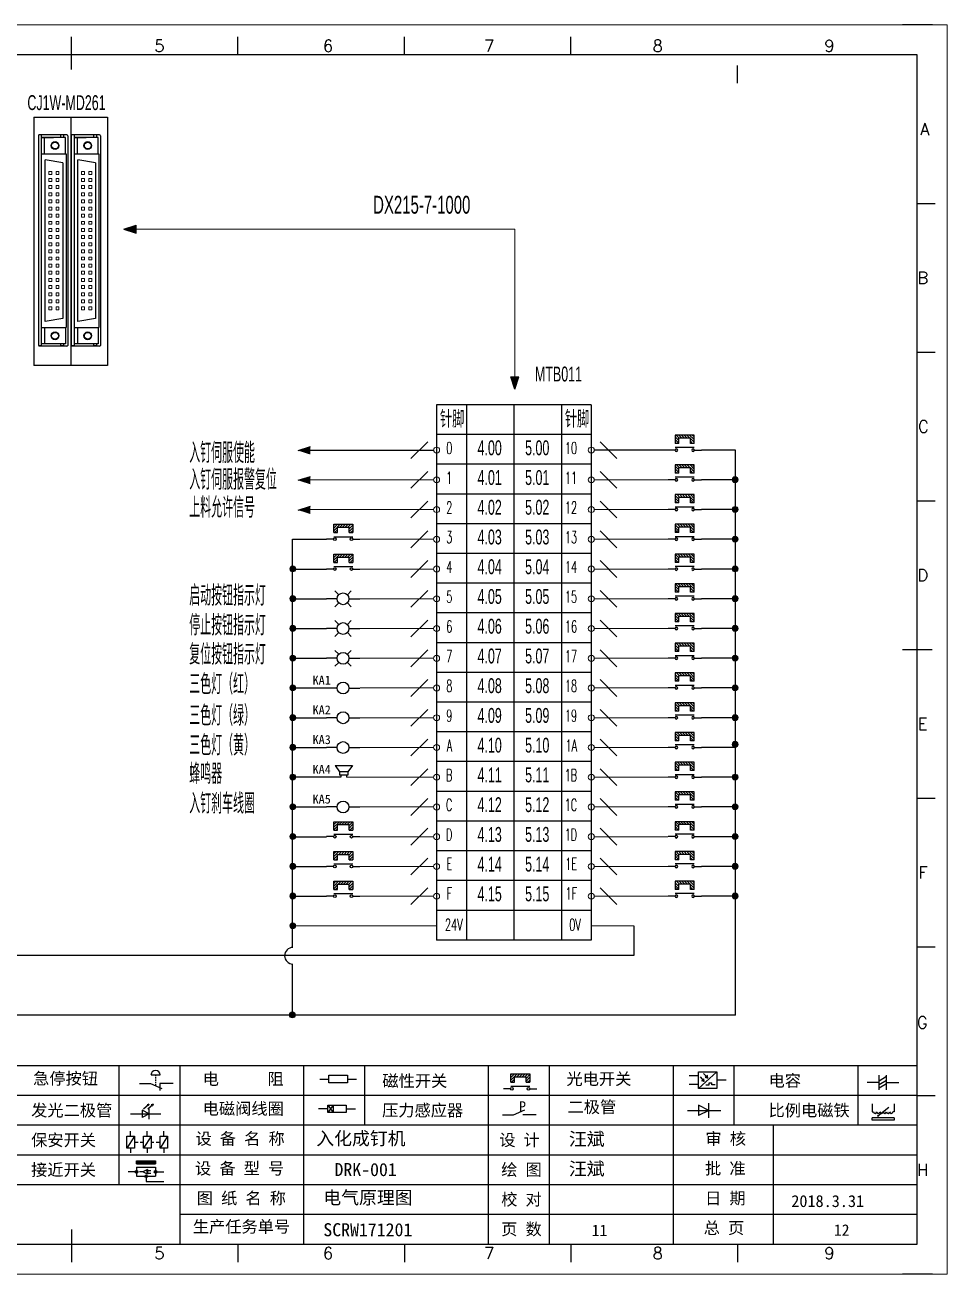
# Model space of a CAD drawing. Header units: millimetres. Extents: x 175 to 4940, y -2082 to 1907.
# Drawn here: x 1455.6 to 1610.6, y 99.8 to 309.8 of the extents above; entities that cross this region are included whole.
import ezdxf
from ezdxf.enums import TextEntityAlignment as Align

# ---------------------------------------------------------------- set-up
doc = ezdxf.new("R2010")
doc.units = ezdxf.units.MM
for name, color, linetype in [('AE_BOR', 1, 'Continuous'), ('Z_OM_GAIKEI', 7, 'Continuous'), ('外形線', 7, 'Continuous')]:
    doc.layers.add(name, color=color, linetype=linetype)
doc.layers.add('Dimension', color=3, linetype='Continuous', lineweight=13)
doc.styles.get("Standard").update_dxf_attribs({"font": ''})
doc.styles.add('WD', font='romans.shx', dxfattribs={"width": 0.8, "bigfont": 'gbcbig.shx'})
doc.styles.add('样式 8', font='arial.ttf', dxfattribs={"width": 0.6, "height": 2.5})
doc.styles.add('汉字', font='')
doc.styles.get('Standard').set_extended_font_data('SimSun')
doc.styles.get('汉字').set_extended_font_data('新宋体')

# ---------------------------------------------------------------- blocks, each defined once
blk = doc.blocks.new('磁性开关')
at = {"linetype": 'ByBlock'}
h = blk.add_hatch(dxfattribs=at)
h.set_pattern_fill('ANSI31', color=256, scale=0.1, style=0)
h.paths.add_polyline_path([(-1910.88, -776.69), (-1910.88, -775.29), (-1907.69, -775.29), (-1907.69, -776.69), (-1908.31, -776.69), (-1908.31, -775.79), (-1910.25, -775.79), (-1910.25, -776.69)])
for p, q in [((-1910.88, -776.69), (-1910.88, -775.29)), ((-1910.88, -775.29), (-1907.69, -775.29)), ((-1910.88, -776.69), (-1910.25, -776.69)), ((-1910.25, -776.69), (-1910.25, -775.79)), ((-1910.25, -775.79), (-1908.31, -775.79)), ((-1908.31, -776.69), (-1908.31, -775.79)), ((-1908.31, -776.69), (-1907.69, -776.69)), ((-1907.69, -775.29), (-1907.69, -776.69)), ((-1910.91, -777.81), (-1912.09, -777.81)), ((-1910.88, -777.39), (-1907.69, -777.39)), ((-1907.66, -777.81), (-1906.48, -777.81))]:
    blk.add_line(p, q, dxfattribs=at)
for centre in [(-1910.68, -777.81), (-1907.88, -777.81)]:
    blk.add_circle(centre, 0.225, dxfattribs=at)
blk = doc.blocks.new('光电开关')
at = {"linetype": 'ByBlock'}
h = blk.add_hatch(dxfattribs=at)
h.set_pattern_fill('ANSI31', color=256, scale=0.01, style=0)
h.set_pattern_definition([(45, (0.172267, 0), (-0.0224506403, 0.0224506403), [])])
h.paths.add_polyline_path([(-1882.44, -776.34), (-1882.5, -775.91), (-1882.68, -776.07)])
h.paths.add_polyline_path([(-1882.86, -776.23), (-1882.44, -776.34), (-1882.68, -776.07)])
h.paths.add_polyline_path([(-1883.05, -776.88), (-1883.11, -776.45), (-1883.29, -776.61)])
h.paths.add_polyline_path([(-1883.47, -776.77), (-1883.05, -776.88), (-1883.29, -776.61)])
for p, q in [((-1884.01, -775.96), (-1885.56, -775.96)), ((-1880.91, -775.3), (-1884.01, -778.05)), ((-1883.75, -776.09), (-1883.05, -776.88)), ((-1883.11, -776.45), (-1883.47, -776.77)), ((-1883.05, -776.88), (-1883.47, -776.77)), ((-1883.14, -775.55), (-1882.44, -776.34)), ((-1883.05, -776.88), (-1883.11, -776.45)), ((-1882.5, -775.91), (-1882.86, -776.23)), ((-1882.44, -776.34), (-1882.86, -776.23)), ((-1882.44, -776.34), (-1882.5, -775.91)), ((-1879.37, -776.67), (-1880.91, -776.67)), ((-1884.01, -777.39), (-1885.56, -777.39)), ((-1882.78, -777.47), (-1882.23, -777.47)), ((-1882.23, -777.47), (-1882.23, -777.14)), ((-1882.23, -777.14), (-1881.78, -777.14)), ((-1881.78, -777.47), (-1881.78, -777.14)), ((-1881.23, -777.47), (-1881.78, -777.47))]:
    blk.add_line(p, q, dxfattribs=at)
blk.add_lwpolyline([(-1884.01, -775.3), (-1880.91, -775.3), (-1880.91, -778.05), (-1884.01, -778.05)], close=True, dxfattribs=at)
blk = doc.blocks.new('电磁阀线圈')
at = {"linetype": 'ByBlock'}
for p, q in [((-1854.61, -796.54), (-1856.17, -796.54)), ((-1854.61, -795.92), (-1853.75, -797.16)), ((-1853.75, -795.92), (-1854.61, -797.16)), ((-1853.75, -795.92), (-1853.75, -797.16)), ((-1851.53, -796.54), (-1849.97, -796.54))]:
    blk.add_line(p, q, dxfattribs=at)
blk.add_lwpolyline([(-1854.61, -795.92), (-1851.53, -795.92), (-1851.53, -797.16), (-1854.61, -797.16)], close=True, dxfattribs=at)
blk = doc.blocks.new('压力感应器')
at = {"linetype": 'ByBlock'}
for p, q in [((-1815.59, -777.73), (-1813.71, -776.93)), ((-1817.44, -777.73), (-1815.59, -777.73)), ((-1811.78, -777.73), (-1814.05, -777.73))]:
    blk.add_line(p, q, dxfattribs=at)
at = {"linetype": 'ByBlock', "insert": (-1814.65, -775.48), "char_height": 1.68, "width": 1.2242, "attachment_point": 1}
blk.add_mtext('{\\fNSimSun|b0|i0|c134|p49;P}', dxfattribs=at)
blk = doc.blocks.new('二极管')
at = {"linetype": 'ByBlock'}
for p, q in [((-1787.52, -776.77), (-1781.92, -776.77)), ((-1783.97, -776.77), (-1785.69, -775.9)), ((-1785.69, -775.9), (-1785.69, -777.65)), ((-1783.97, -776.77), (-1785.69, -777.65)), ((-1783.97, -777.99), (-1783.97, -775.56))]:
    blk.add_line(p, q, dxfattribs=at)
blk = doc.blocks.new('电容')
at = {"linetype": 'ByBlock'}
for p, q in [((-1756.08, -782.99), (-1756.08, -780.56)), ((-1754.86, -780.79), (-1756.08, -781.55)), ((-1754.86, -782.99), (-1754.86, -780.56)), ((-1756.08, -781.77), (-1758.13, -781.77)), ((-1754.86, -781.44), (-1756.08, -782.2)), ((-1754.86, -781.99), (-1756.08, -782.75)), ((-1754.86, -781.77), (-1752.81, -781.77))]:
    blk.add_line(p, q, dxfattribs=at)
blk = doc.blocks.new('发光二极管')
at = {"linetype": 'ByBlock'}
for p, q in [((-1755.78, -785.92), (-1754.89, -785.14)), ((-1754.89, -785.14), (-1755.2, -785.22)), ((-1755.2, -785.22), (-1755.01, -785.43)), ((-1755.08, -785.92), (-1754.18, -785.14)), ((-1754.89, -785.14), (-1755.01, -785.43)), ((-1754.18, -785.14), (-1754.49, -785.22)), ((-1754.49, -785.22), (-1754.31, -785.43)), ((-1754.18, -785.14), (-1754.31, -785.43)), ((-1758.01, -786.77), (-1752.89, -786.77)), ((-1754.84, -786.77), (-1756.04, -786.16)), ((-1756.04, -786.16), (-1756.04, -787.39)), ((-1754.84, -786.77), (-1756.04, -787.39)), ((-1754.84, -787.63), (-1754.84, -785.92))]:
    blk.add_line(p, q, dxfattribs=at)
blk = doc.blocks.new('比例电磁阀')
at = {"linetype": 'ByBlock'}
for p, q in [((-1757.26, -775.38), (-1757.26, -776.71)), ((-1757.26, -776.71), (-1757.05, -776.71)), ((-1754.5, -775.98), (-1756.35, -777.44)), ((-1753.58, -776.71), (-1753.8, -776.71)), ((-1753.58, -775.38), (-1753.58, -776.71)), ((-1753.6, -777.73), (-1757.25, -777.73)), ((-1757.25, -778.13), (-1757.25, -777.73)), ((-1753.6, -778.13), (-1757.25, -778.13)), ((-1756.35, -777.44), (-1756.25, -777.25)), ((-1756.35, -777.44), (-1756.15, -777.38)), ((-1756.15, -777.38), (-1756.25, -777.25)), ((-1753.6, -777.73), (-1753.6, -778.13))]:
    blk.add_line(p, q, dxfattribs=at)
for centre in [(-1756.78, -776.71), (-1756.24, -776.71), (-1755.7, -776.71), (-1755.15, -776.71), (-1754.61, -776.71), (-1754.07, -776.71)]:
    blk.add_arc(centre, 0.271, 180, 0, dxfattribs=at)
blk = doc.blocks.new('保安开关')
at = {"linetype": 'ByBlock'}
for p, q in [((-1757.33, -790.79), (-1758.6, -792.81)), ((-1757.96, -790.79), (-1757.96, -789.97)), ((-1754.54, -790.79), (-1755.81, -792.81)), ((-1755.17, -790.79), (-1755.17, -789.97)), ((-1751.75, -790.79), (-1753.02, -792.81)), ((-1752.39, -790.79), (-1752.39, -789.97)), ((-1757.96, -792.81), (-1757.96, -793.62)), ((-1757.33, -791.8), (-1756.72, -791.8)), ((-1756.35, -791.8), (-1755.89, -791.8)), ((-1755.17, -792.81), (-1755.17, -793.62)), ((-1754.52, -791.8), (-1754.06, -791.8)), ((-1753.69, -791.8), (-1753.08, -791.8)), ((-1752.39, -792.81), (-1752.39, -793.62))]:
    blk.add_line(p, q, dxfattribs=at)
for points in [[(-1758.6, -790.79), (-1757.33, -790.79), (-1757.33, -792.81), (-1758.6, -792.81)], [(-1755.81, -790.79), (-1754.54, -790.79), (-1754.54, -792.81), (-1755.81, -792.81)], [(-1753.02, -790.79), (-1751.75, -790.79), (-1751.75, -792.81), (-1753.02, -792.81)]]:
    blk.add_lwpolyline(points, close=True, dxfattribs=at)
blk = doc.blocks.new('接近开关')
at = {"linetype": 'ByBlock'}
h = blk.add_hatch(dxfattribs=at)
h.set_pattern_fill('ANSI31', color=256, scale=0.01, style=0)
h.set_pattern_definition([(45, (-89.131516, -30.795668), (-0.0224506403, 0.0224506403), [])])
h.paths.add_polyline_path([(-1516.96, -1123.35), (-1516.96, -1122.85), (-1513.76, -1122.85), (-1513.76, -1123.35)])
for p, q in [((-1516.96, -1123.35), (-1516.96, -1122.85)), ((-1516.96, -1122.85), (-1513.76, -1122.85)), ((-1516.96, -1123.35), (-1513.76, -1123.35)), ((-1513.76, -1122.85), (-1513.76, -1123.35)), ((-1517.18, -1124.71), (-1518.36, -1124.71)), ((-1516.96, -1123.95), (-1513.76, -1123.95)), ((-1516.96, -1123.95), (-1516.96, -1125.47)), ((-1516.96, -1125.47), (-1513.76, -1125.47)), ((-1515.91, -1124.71), (-1516.45, -1124.71)), ((-1515.11, -1124.31), (-1515.91, -1124.71)), ((-1515.11, -1125.11), (-1515.91, -1124.71)), ((-1515.33, -1124.53), (-1515.17, -1124.53)), ((-1515.33, -1124.88), (-1515.17, -1124.88)), ((-1515.25, -1124.45), (-1515.25, -1124.61)), ((-1515.11, -1124.31), (-1515.11, -1125.11)), ((-1515.11, -1124.48), (-1514.58, -1124.48)), ((-1515.11, -1124.94), (-1514.58, -1124.94)), ((-1513.76, -1123.95), (-1513.76, -1125.47)), ((-1513.54, -1124.71), (-1512.36, -1124.71)), ((-1515.36, -1125.69), (-1515.36, -1126.36)), ((-1515.36, -1126.36), (-1512.36, -1126.36))]:
    blk.add_line(p, q, dxfattribs=at)
for centre in [(-1516.96, -1124.71), (-1515.36, -1125.47), (-1513.76, -1124.71)]:
    blk.add_circle(centre, 0.225, dxfattribs=at)
blk = doc.blocks.new('电阻')
at = {"linetype": 'ByBlock'}
for p, q in [((-3.09, 0), (-1.57, 0)), ((1.57, 0), (3.09, 0))]:
    blk.add_line(p, q, dxfattribs=at)
blk.add_lwpolyline([(-1.57, 0.63), (1.57, 0.63), (1.57, -0.63), (-1.57, -0.63)], close=True, dxfattribs=at)
blk = doc.blocks.new('急停按钮')
at = {"linetype": 'ByBlock'}
for p, q in [((-1.86, 0), (0, 0)), ((0, 0), (1.88, -0.81)), ((0.06, 1.45), (1.61, 1.45)), ((0.83, 1.45), (0.83, 1.24)), ((0.83, 1.07), (0.83, 0.85)), ((0.83, 0.68), (0.83, 0.47)), ((0.83, 0.29), (0.83, 0.08)), ((3.81, 0), (1.54, 0)), ((1.54, 0), (1.54, -1.15)), ((0.83, -0.09), (0.83, -0.24))]:
    blk.add_line(p, q, dxfattribs=at)
blk.add_arc((0.83, 1.45), 0.774, 0, 180)
blk = doc.blocks.new('指示灯')
at = {"linetype": 'ByBlock'}
for p, q in [((-1854.25, -776.92), (-1856.06, -776.92)), ((-1854.62, -775.59), (-1853.97, -776.23)), ((-1851.9, -775.59), (-1852.54, -776.23)), ((-1852.26, -776.92), (-1850.45, -776.92)), ((-1854.62, -778.25), (-1853.97, -777.61)), ((-1851.9, -778.25), (-1852.54, -777.61))]:
    blk.add_line(p, q, dxfattribs=at)
blk.add_circle((-1853.26, -776.92), 0.992, dxfattribs=at)

msp = doc.modelspace()

# ---------------------------------------------------------------- hatches: boundary and pattern name
for points in [[(1472.271, 275.44), (1474.34, 274.777), (1474.34, 276.103)], [(1537.977, 248.506), (1538.641, 250.576), (1537.314, 250.576)], [(1501.527, 238.198), (1503.613, 238.867), (1503.613, 237.53)], [(1501.527, 233.198), (1503.613, 233.867), (1503.613, 232.53)], [(1501.527, 228.198), (1503.613, 228.867), (1503.613, 227.53)]]:
    msp.add_hatch(color=256).paths.add_polyline_path(points)
at = {"lineweight": -2}
for points in [[(1575.517, 233.304, 1), (1574.517, 233.304, 1)], [(1575.517, 228.304, 1), (1574.517, 228.304, 1)], [(1575.517, 223.304, 1), (1574.517, 223.304, 1)], [(1501.15, 218.304, 1), (1500.15, 218.304, 1)], [(1575.517, 218.304, 1), (1574.517, 218.304, 1)], [(1501.15, 213.304, 1), (1500.15, 213.304, 1)], [(1575.517, 213.304, 1), (1574.517, 213.304, 1)], [(1501.15, 208.304, 1), (1500.15, 208.304, 1)], [(1575.517, 208.304, 1), (1574.517, 208.304, 1)], [(1501.15, 203.304, 1), (1500.15, 203.304, 1)], [(1575.517, 203.304, 1), (1574.517, 203.304, 1)], [(1501.15, 198.304, 1), (1500.15, 198.304, 1)], [(1575.517, 198.304, 1), (1574.517, 198.304, 1)], [(1501.15, 193.304, 1), (1500.15, 193.304, 1)], [(1575.517, 193.304, 1), (1574.517, 193.304, 1)], [(1575.517, 188.804, 1), (1574.517, 188.804, 1)], [(1501.15, 188.304, 1), (1500.15, 188.304, 1)], [(1501.15, 183.304, 1), (1500.15, 183.304, 1)], [(1575.517, 183.304, 1), (1574.517, 183.304, 1)], [(1501.15, 178.304, 1), (1500.15, 178.304, 1)], [(1575.517, 178.304, 1), (1574.517, 178.304, 1)], [(1501.15, 173.304, 1), (1500.15, 173.304, 1)], [(1575.517, 173.304, 1), (1574.517, 173.304, 1)], [(1501.15, 168.304, 1), (1500.15, 168.304, 1)], [(1575.517, 168.304, 1), (1574.517, 168.304, 1)], [(1501.15, 163.304, 1), (1500.15, 163.304, 1)], [(1575.517, 163.304, 1), (1574.517, 163.304, 1)], [(1501.15, 158.304, 1), (1500.15, 158.304, 1)], [(1501.082, 143.319, 1), (1500.082, 143.319, 1)]]:
    msp.add_hatch(color=256, dxfattribs=at).paths.add_polyline_path(points)

# ---------------------------------------------------------------- linework, layer by layer
for p, q in [((1605.642, 304.754), (1318.642, 304.754)), ((1605.642, 104.754), (1605.642, 304.754)), ((1457.14, 294.246), (1469.51, 294.246)), ((1457.14, 294.246), (1457.14, 252.509)), ((1463.325, 294.246), (1463.325, 252.509)), ((1469.51, 294.246), (1469.51, 252.509)), ((1462.68, 291.292), (1457.93, 291.292)), ((1468.18, 291.292), (1463.43, 291.292)), ((1472.271, 275.44), (1474.34, 276.103)), ((1472.271, 275.44), (1474.34, 274.777)), ((1457.93, 255.892), (1457.93, 255.742)), ((1462.68, 255.742), (1457.93, 255.742)), ((1463.43, 255.892), (1463.43, 255.742)), ((1468.18, 255.742), (1463.43, 255.742)), ((1469.51, 252.509), (1457.14, 252.509)), ((1537.977, 248.506), (1537.314, 250.576)), ((1537.977, 248.506), (1538.641, 250.576)), ((1550.834, 245.896), (1524.834, 245.896)), ((1524.834, 245.896), (1524.834, 155.896)), ((1529.834, 245.896), (1529.834, 155.896)), ((1537.834, 245.896), (1537.834, 155.896)), ((1545.834, 245.896), (1545.834, 155.896)), ((1550.834, 245.896), (1550.834, 155.896)), ((1550.834, 240.896), (1524.834, 240.896)), ((1501.527, 238.198), (1503.613, 238.867)), ((1502.013, 238.283), (1524.392, 238.283)), ((1563.734, 238.283), (1551.28, 238.283)), ((1575.088, 238.283), (1569.346, 238.283)), ((1550.834, 235.896), (1524.834, 235.896)), ((1501.527, 233.198), (1503.613, 233.867)), ((1575.088, 233.283), (1569.346, 233.283)), ((1550.834, 230.896), (1524.834, 230.896)), ((1501.527, 228.198), (1503.613, 228.867)), ((1575.088, 228.283), (1569.346, 228.283)), ((1550.834, 225.896), (1524.834, 225.896)), ((1500.58, 223.283), (1506.326, 223.283)), ((1575.088, 223.283), (1569.346, 223.283)), ((1550.834, 220.896), (1524.834, 220.896)), ((1500.584, 218.283), (1506.326, 218.283)), ((1575.088, 218.283), (1569.346, 218.283)), ((1550.834, 215.896), (1524.834, 215.896)), ((1500.584, 213.283), (1506.326, 213.283)), ((1575.088, 213.283), (1569.346, 213.283)), ((1550.834, 210.896), (1524.834, 210.896)), ((1500.584, 208.283), (1506.326, 208.283)), ((1575.088, 208.283), (1569.346, 208.283)), ((1550.834, 205.896), (1524.834, 205.896)), ((1500.584, 203.283), (1506.326, 203.283)), ((1575.088, 203.283), (1569.346, 203.283)), ((1550.834, 200.896), (1524.834, 200.896)), ((1500.584, 198.283), (1506.326, 198.283)), ((1575.088, 198.283), (1569.346, 198.283)), ((1550.834, 195.896), (1524.834, 195.896)), ((1500.584, 193.283), (1506.326, 193.283)), ((1575.088, 193.283), (1569.346, 193.283)), ((1550.834, 190.896), (1524.834, 190.896)), ((1500.584, 188.283), (1506.326, 188.283)), ((1575.088, 188.283), (1569.346, 188.283)), ((1550.834, 185.896), (1524.834, 185.896)), ((1508.731, 183.283), (1500.58, 183.283)), ((1575.088, 183.283), (1569.346, 183.283)), ((1550.834, 180.896), (1524.834, 180.896)), ((1500.584, 178.283), (1506.326, 178.283)), ((1575.088, 178.283), (1569.346, 178.283)), ((1550.834, 175.896), (1524.834, 175.896)), ((1500.584, 173.283), (1506.326, 173.283)), ((1575.088, 173.283), (1569.346, 173.283)), ((1550.834, 170.896), (1524.834, 170.896)), ((1500.584, 168.283), (1506.326, 168.283)), ((1575.088, 168.283), (1569.346, 168.283)), ((1550.834, 165.896), (1524.834, 165.896)), ((1500.584, 163.283), (1506.326, 163.283)), ((1575.088, 163.283), (1569.346, 163.283)), ((1550.834, 160.896), (1524.834, 160.896)), ((1557.972, 158.283), (1557.972, 153.283)), ((1550.834, 155.896), (1524.834, 155.896)), ((1557.972, 153.283), (1426.07, 153.283)), ((1575.088, 143.283), (1335.892, 143.283)), ((1323.672, 104.754), (1603.172, 104.754)), ((1444.439, 104.754), (1504.389, 104.754)), ((1504.389, 104.754), (1573.174, 104.754))]:
    msp.add_line(p, q)
at = {"lineweight": 0}
for p, q in [((1472.271, 275.44), (1537.977, 275.44)), ((1474.34, 276.103), (1474.34, 274.777)), ((1537.977, 248.506), (1537.977, 275.44)), ((1537.314, 250.576), (1538.641, 250.576)), ((1501.935, 233.283), (1524.338, 233.283)), ((1563.716, 233.283), (1551.334, 233.283)), ((1502.533, 228.283), (1524.338, 228.283)), ((1563.716, 228.283), (1551.334, 228.283)), ((1511.956, 223.283), (1524.338, 223.283)), ((1563.716, 223.283), (1551.334, 223.283)), ((1511.956, 218.283), (1524.338, 218.283)), ((1563.716, 218.283), (1551.334, 218.283)), ((1511.956, 213.283), (1524.338, 213.283)), ((1563.716, 213.283), (1551.334, 213.283)), ((1511.956, 208.283), (1524.338, 208.283)), ((1563.716, 208.283), (1551.334, 208.283)), ((1511.956, 203.283), (1524.338, 203.283)), ((1563.716, 203.283), (1551.334, 203.283)), ((1511.956, 198.283), (1524.338, 198.283)), ((1563.716, 198.283), (1551.334, 198.283)), ((1511.956, 193.283), (1524.338, 193.283)), ((1563.716, 193.283), (1551.334, 193.283)), ((1511.956, 188.283), (1524.338, 188.283)), ((1563.716, 188.283), (1551.334, 188.283)), ((1509.706, 183.283), (1524.338, 183.283)), ((1563.716, 183.283), (1551.334, 183.283)), ((1511.956, 178.283), (1524.338, 178.283)), ((1563.716, 178.283), (1551.334, 178.283)), ((1511.956, 173.283), (1524.338, 173.283)), ((1563.716, 173.283), (1551.334, 173.283)), ((1511.956, 168.283), (1524.338, 168.283)), ((1563.716, 168.283), (1551.334, 168.283)), ((1511.956, 163.283), (1524.338, 163.283)), ((1563.716, 163.283), (1551.334, 163.283)), ((1500.58, 158.283), (1524.834, 158.283)), ((1557.972, 158.283), (1550.834, 158.283))]:
    msp.add_line(p, q, dxfattribs=at)
at = {"color": 0, "lineweight": -2}
for p, q in [((1575.088, 143.283), (1575.088, 238.283)), ((1500.58, 154.662), (1500.58, 223.283)), ((1500.58, 143.283), (1500.58, 151.88)), ((1471.428, 134.754), (1471.428, 114.754)), ((1481.666, 134.754), (1481.666, 104.839)), ((1502.476, 134.754), (1502.476, 124.754)), ((1512.714, 134.754), (1512.714, 124.754)), ((1533.524, 134.754), (1533.524, 124.754)), ((1543.762, 134.754), (1543.762, 124.754)), ((1564.572, 134.754), (1564.572, 124.754)), ((1574.81, 134.754), (1574.81, 124.754)), ((1595.62, 134.754), (1595.62, 124.754)), ((1502.476, 124.754), (1502.476, 104.839)), ((1533.524, 124.754), (1533.524, 104.754)), ((1543.762, 124.754), (1543.762, 104.754)), ((1564.572, 124.754), (1564.572, 104.754)), ((1581.425, 124.754), (1581.425, 104.754))]:
    msp.add_line(p, q, dxfattribs=at)
at = {"linetype": 'ByBlock'}
for p, q in [((1508.112, 198.276), (1506.299, 198.276)), ((1510.097, 198.276), (1511.911, 198.276)), ((1508.112, 193.276), (1506.299, 193.276)), ((1510.097, 193.276), (1511.911, 193.276)), ((1508.112, 188.276), (1506.299, 188.276)), ((1510.097, 188.276), (1511.911, 188.276)), ((1507.774, 185.256), (1510.662, 185.256)), ((1507.774, 185.256), (1508.51, 184.17)), ((1510.662, 185.256), (1509.927, 184.17)), ((1509.927, 184.17), (1508.51, 184.17)), ((1508.51, 184.17), (1508.51, 183.618)), ((1509.927, 183.618), (1508.51, 183.618)), ((1508.731, 183.618), (1508.731, 183.283)), ((1509.706, 183.618), (1509.706, 183.283)), ((1509.927, 184.17), (1509.927, 183.618)), ((1508.112, 178.276), (1506.299, 178.276)), ((1510.097, 178.276), (1511.911, 178.276)), ((1605.642, 134.754), (1318.642, 134.754)), ((1605.642, 129.754), (1318.642, 129.754)), ((1605.642, 124.754), (1318.642, 124.754)), ((1605.642, 119.754), (1318.642, 119.754)), ((1605.642, 114.754), (1318.642, 114.754)), ((1605.642, 109.754), (1481.666, 109.754))]:
    msp.add_line(p, q, dxfattribs=at)
at = {"color": 0, "ltscale": 2}
for p, q in [((1605.642, 104.754), (1605.642, 126.2)), ((1573.174, 104.754), (1603.172, 104.754)), ((1573.174, 104.754), (1605.642, 104.754))]:
    msp.add_line(p, q, dxfattribs=at)
at = {"lineweight": 0}
for points in [[(1459.642, 285.141), (1460.142, 285.141), (1460.142, 284.641), (1459.642, 284.641)], [(1459.642, 283.941), (1460.142, 283.941), (1460.142, 283.441), (1459.642, 283.441)], [(1460.842, 285.141), (1461.342, 285.141), (1461.342, 284.641), (1460.842, 284.641)], [(1460.842, 283.941), (1461.342, 283.941), (1461.342, 283.441), (1460.842, 283.441)], [(1465.142, 285.141), (1465.642, 285.141), (1465.642, 284.641), (1465.142, 284.641)], [(1465.142, 283.941), (1465.642, 283.941), (1465.642, 283.441), (1465.142, 283.441)], [(1466.342, 285.141), (1466.842, 285.141), (1466.842, 284.641), (1466.342, 284.641)], [(1466.342, 283.941), (1466.842, 283.941), (1466.842, 283.441), (1466.342, 283.441)], [(1459.642, 282.741), (1460.142, 282.741), (1460.142, 282.241), (1459.642, 282.241)], [(1459.642, 281.541), (1460.142, 281.541), (1460.142, 281.041), (1459.642, 281.041)], [(1460.842, 282.741), (1461.342, 282.741), (1461.342, 282.241), (1460.842, 282.241)], [(1460.842, 281.541), (1461.342, 281.541), (1461.342, 281.041), (1460.842, 281.041)], [(1465.142, 282.741), (1465.642, 282.741), (1465.642, 282.241), (1465.142, 282.241)], [(1465.142, 281.541), (1465.642, 281.541), (1465.642, 281.041), (1465.142, 281.041)], [(1466.342, 282.741), (1466.842, 282.741), (1466.842, 282.241), (1466.342, 282.241)], [(1466.342, 281.541), (1466.842, 281.541), (1466.842, 281.041), (1466.342, 281.041)], [(1459.642, 280.341), (1460.142, 280.341), (1460.142, 279.841), (1459.642, 279.841)], [(1460.842, 280.341), (1461.342, 280.341), (1461.342, 279.841), (1460.842, 279.841)], [(1465.142, 280.341), (1465.642, 280.341), (1465.642, 279.841), (1465.142, 279.841)], [(1466.342, 280.341), (1466.842, 280.341), (1466.842, 279.841), (1466.342, 279.841)], [(1459.642, 279.141), (1460.142, 279.141), (1460.142, 278.641), (1459.642, 278.641)], [(1459.642, 277.941), (1460.142, 277.941), (1460.142, 277.441), (1459.642, 277.441)], [(1460.842, 279.141), (1461.342, 279.141), (1461.342, 278.641), (1460.842, 278.641)], [(1460.842, 277.941), (1461.342, 277.941), (1461.342, 277.441), (1460.842, 277.441)], [(1465.142, 279.141), (1465.642, 279.141), (1465.642, 278.641), (1465.142, 278.641)], [(1465.142, 277.941), (1465.642, 277.941), (1465.642, 277.441), (1465.142, 277.441)], [(1466.342, 279.141), (1466.842, 279.141), (1466.842, 278.641), (1466.342, 278.641)], [(1466.342, 277.941), (1466.842, 277.941), (1466.842, 277.441), (1466.342, 277.441)], [(1459.642, 276.741), (1460.142, 276.741), (1460.142, 276.241), (1459.642, 276.241)], [(1459.642, 275.541), (1460.142, 275.541), (1460.142, 275.041), (1459.642, 275.041)], [(1460.842, 276.741), (1461.342, 276.741), (1461.342, 276.241), (1460.842, 276.241)], [(1460.842, 275.541), (1461.342, 275.541), (1461.342, 275.041), (1460.842, 275.041)], [(1465.142, 276.741), (1465.642, 276.741), (1465.642, 276.241), (1465.142, 276.241)], [(1465.142, 275.541), (1465.642, 275.541), (1465.642, 275.041), (1465.142, 275.041)], [(1466.342, 276.741), (1466.842, 276.741), (1466.842, 276.241), (1466.342, 276.241)], [(1466.342, 275.541), (1466.842, 275.541), (1466.842, 275.041), (1466.342, 275.041)], [(1459.642, 274.341), (1460.142, 274.341), (1460.142, 273.841), (1459.642, 273.841)], [(1459.642, 273.141), (1460.142, 273.141), (1460.142, 272.641), (1459.642, 272.641)], [(1460.842, 274.341), (1461.342, 274.341), (1461.342, 273.841), (1460.842, 273.841)], [(1460.842, 273.141), (1461.342, 273.141), (1461.342, 272.641), (1460.842, 272.641)], [(1465.142, 274.341), (1465.642, 274.341), (1465.642, 273.841), (1465.142, 273.841)], [(1465.142, 273.141), (1465.642, 273.141), (1465.642, 272.641), (1465.142, 272.641)], [(1466.342, 274.341), (1466.842, 274.341), (1466.842, 273.841), (1466.342, 273.841)], [(1466.342, 273.141), (1466.842, 273.141), (1466.842, 272.641), (1466.342, 272.641)], [(1459.642, 271.941), (1460.142, 271.941), (1460.142, 271.441), (1459.642, 271.441)], [(1460.842, 271.941), (1461.342, 271.941), (1461.342, 271.441), (1460.842, 271.441)], [(1465.142, 271.941), (1465.642, 271.941), (1465.642, 271.441), (1465.142, 271.441)], [(1466.342, 271.941), (1466.842, 271.941), (1466.842, 271.441), (1466.342, 271.441)], [(1459.642, 270.741), (1460.142, 270.741), (1460.142, 270.241), (1459.642, 270.241)], [(1459.642, 269.541), (1460.142, 269.541), (1460.142, 269.041), (1459.642, 269.041)], [(1460.842, 270.741), (1461.342, 270.741), (1461.342, 270.241), (1460.842, 270.241)], [(1460.842, 269.541), (1461.342, 269.541), (1461.342, 269.041), (1460.842, 269.041)], [(1465.142, 270.741), (1465.642, 270.741), (1465.642, 270.241), (1465.142, 270.241)], [(1465.142, 269.541), (1465.642, 269.541), (1465.642, 269.041), (1465.142, 269.041)], [(1466.342, 270.741), (1466.842, 270.741), (1466.842, 270.241), (1466.342, 270.241)], [(1466.342, 269.541), (1466.842, 269.541), (1466.842, 269.041), (1466.342, 269.041)], [(1459.642, 268.341), (1460.142, 268.341), (1460.142, 267.841), (1459.642, 267.841)], [(1459.642, 267.141), (1460.142, 267.141), (1460.142, 266.641), (1459.642, 266.641)], [(1460.842, 268.341), (1461.342, 268.341), (1461.342, 267.841), (1460.842, 267.841)], [(1460.842, 267.141), (1461.342, 267.141), (1461.342, 266.641), (1460.842, 266.641)], [(1465.142, 268.341), (1465.642, 268.341), (1465.642, 267.841), (1465.142, 267.841)], [(1465.142, 267.141), (1465.642, 267.141), (1465.642, 266.641), (1465.142, 266.641)], [(1466.342, 268.341), (1466.842, 268.341), (1466.842, 267.841), (1466.342, 267.841)], [(1466.342, 267.141), (1466.842, 267.141), (1466.842, 266.641), (1466.342, 266.641)], [(1459.642, 265.941), (1460.142, 265.941), (1460.142, 265.441), (1459.642, 265.441)], [(1459.642, 264.741), (1460.142, 264.741), (1460.142, 264.241), (1459.642, 264.241)], [(1460.842, 265.941), (1461.342, 265.941), (1461.342, 265.441), (1460.842, 265.441)], [(1460.842, 264.741), (1461.342, 264.741), (1461.342, 264.241), (1460.842, 264.241)], [(1465.142, 265.941), (1465.642, 265.941), (1465.642, 265.441), (1465.142, 265.441)], [(1465.142, 264.741), (1465.642, 264.741), (1465.642, 264.241), (1465.142, 264.241)], [(1466.342, 265.941), (1466.842, 265.941), (1466.842, 265.441), (1466.342, 265.441)], [(1466.342, 264.741), (1466.842, 264.741), (1466.842, 264.241), (1466.342, 264.241)], [(1459.642, 263.541), (1460.142, 263.541), (1460.142, 263.041), (1459.642, 263.041)], [(1460.842, 263.541), (1461.342, 263.541), (1461.342, 263.041), (1460.842, 263.041)], [(1465.142, 263.541), (1465.642, 263.541), (1465.642, 263.041), (1465.142, 263.041)], [(1466.342, 263.541), (1466.842, 263.541), (1466.842, 263.041), (1466.342, 263.041)], [(1459.642, 262.341), (1460.142, 262.341), (1460.142, 261.841), (1459.642, 261.841)], [(1460.842, 262.341), (1461.342, 262.341), (1461.342, 261.841), (1460.842, 261.841)], [(1465.142, 262.341), (1465.642, 262.341), (1465.642, 261.841), (1465.142, 261.841)], [(1466.342, 262.341), (1466.842, 262.341), (1466.842, 261.841), (1466.342, 261.841)]]:
    msp.add_lwpolyline(points, close=True, dxfattribs=at)
for centre in [(1524.834, 238.279), (1550.834, 238.279), (1524.834, 233.279), (1550.834, 233.279), (1575.017, 233.304), (1524.834, 228.279), (1550.834, 228.279), (1575.017, 228.304), (1524.834, 223.279), (1550.834, 223.279), (1575.017, 223.304), (1500.65, 218.304), (1524.834, 218.279), (1550.834, 218.279), (1575.017, 218.304), (1500.65, 213.304), (1524.834, 213.279), (1550.834, 213.279), (1575.017, 213.304), (1500.65, 208.304), (1524.834, 208.279), (1550.834, 208.279), (1575.017, 208.304), (1500.65, 203.304), (1524.834, 203.279), (1550.834, 203.279), (1575.017, 203.304), (1500.65, 198.304), (1524.834, 198.279), (1550.834, 198.279), (1575.017, 198.304), (1500.65, 193.304), (1524.834, 193.279), (1550.834, 193.279), (1575.017, 193.304), (1575.017, 188.804), (1500.65, 188.304), (1524.834, 188.279), (1550.834, 188.279), (1500.65, 183.304), (1524.834, 183.279), (1550.834, 183.279), (1575.017, 183.304), (1500.65, 178.304), (1524.834, 178.279), (1550.834, 178.279), (1575.017, 178.304), (1500.65, 173.304), (1524.834, 173.279), (1550.834, 173.279), (1575.017, 173.304), (1500.65, 168.304), (1524.834, 168.279), (1550.834, 168.279), (1575.017, 168.304), (1500.65, 163.304), (1575.017, 163.304), (1524.834, 163.279), (1550.834, 163.279), (1500.65, 158.304), (1500.582, 143.319)]:
    msp.add_circle(centre, 0.5, dxfattribs=at)
at = {"linetype": 'ByBlock'}
for centre in [(1509.105, 198.276), (1509.105, 193.276), (1509.105, 188.276), (1509.105, 178.276)]:
    msp.add_circle(centre, 0.992, dxfattribs=at)
at = {"color": 0, "ltscale": 2}
msp.add_arc((1500.677, 153.271), 1.394, 90.1761, 269.8239, dxfattribs=at)
at = {"layer": 'AE_BOR', "color": 1, "lineweight": 15}
for p, q in [((1313.639, 309.754), (1610.639, 309.754)), ((1610.639, 309.754), (1610.639, 99.754)), ((1610.639, 99.754), (1313.639, 99.754))]:
    msp.add_line(p, q, dxfattribs=at)
at = {"layer": 'AE_BOR', "lineweight": 30}
for p, q in [((1608.172, 309.754), (1603.172, 309.754)), ((1608.172, 99.754), (1603.172, 99.754))]:
    msp.add_line(p, q, dxfattribs=at)
at = {"layer": 'AE_BOR'}
for p, q in [((1463.422, 304.754), (1463.422, 307.754)), ((1491.422, 304.754), (1491.422, 307.754)), ((1519.422, 304.754), (1519.422, 307.754)), ((1547.422, 304.754), (1547.422, 307.754)), ((1575.422, 299.957), (1575.422, 302.957)), ((1605.642, 279.754), (1608.642, 279.754)), ((1605.642, 254.754), (1608.642, 254.754)), ((1605.642, 229.754), (1608.642, 229.754)), ((1605.642, 179.754), (1608.642, 179.754)), ((1605.642, 154.754), (1608.642, 154.754)), ((1605.642, 129.754), (1608.642, 129.754)), ((1463.422, 104.754), (1463.422, 101.754)), ((1491.422, 104.754), (1491.422, 101.754)), ((1519.422, 104.754), (1519.422, 101.754)), ((1547.422, 104.754), (1547.422, 101.754)), ((1575.422, 104.754), (1575.422, 101.754))]:
    msp.add_line(p, q, dxfattribs=at)
at = {"layer": 'AE_BOR', "color": 2, "lineweight": 30}
for p, q in [((1463.422, 302.254), (1463.422, 307.254)), ((1603.142, 204.754), (1608.142, 204.754)), ((1463.422, 107.254), (1463.422, 102.254)), ((1463.422, 104.754), (1463.422, 102.254))]:
    msp.add_line(p, q, dxfattribs=at)
at = {"layer": 'Dimension', "lineweight": 0}
for p, q in [((1520.516, 236.865), (1523.345, 239.694)), ((1520.516, 236.865), (1523.345, 239.694)), ((1555.156, 236.865), (1552.327, 239.694)), ((1555.156, 236.865), (1552.327, 239.694)), ((1520.516, 231.865), (1523.345, 234.694)), ((1555.156, 231.865), (1552.327, 234.694)), ((1520.516, 226.865), (1523.345, 229.694)), ((1555.156, 226.865), (1552.327, 229.694)), ((1520.516, 221.865), (1523.345, 224.694)), ((1555.156, 221.865), (1552.327, 224.694)), ((1520.516, 216.865), (1523.345, 219.694)), ((1555.156, 216.865), (1552.327, 219.694)), ((1520.516, 211.865), (1523.345, 214.694)), ((1555.156, 211.865), (1552.327, 214.694)), ((1520.516, 206.865), (1523.345, 209.694)), ((1555.156, 206.865), (1552.327, 209.694)), ((1520.516, 201.865), (1523.345, 204.694)), ((1555.156, 201.865), (1552.327, 204.694)), ((1520.516, 196.865), (1523.345, 199.694)), ((1555.156, 196.865), (1552.327, 199.694)), ((1520.516, 191.865), (1523.345, 194.694)), ((1555.156, 191.865), (1552.327, 194.694)), ((1520.516, 186.865), (1523.345, 189.694)), ((1555.156, 186.865), (1552.327, 189.694)), ((1520.516, 181.865), (1523.345, 184.694)), ((1555.156, 181.865), (1552.327, 184.694)), ((1520.516, 176.865), (1523.345, 179.694)), ((1555.156, 176.865), (1552.327, 179.694)), ((1520.516, 171.865), (1523.345, 174.694)), ((1555.156, 171.865), (1552.327, 174.694)), ((1520.516, 166.865), (1523.345, 169.694)), ((1555.156, 166.865), (1552.327, 169.694)), ((1520.516, 161.865), (1523.345, 164.694)), ((1555.156, 161.865), (1552.327, 164.694))]:
    msp.add_line(p, q, dxfattribs=at)
at = {"layer": 'Z_OM_GAIKEI'}
for p, q in [((1457.93, 255.892), (1457.93, 291.292)), ((1458.43, 255.892), (1458.43, 291.292)), ((1458.43, 256.121), (1458.43, 290.861)), ((1458.43, 290.861), (1460.43, 290.861)), ((1462.43, 290.861), (1458.43, 290.861)), ((1458.93, 288.111), (1458.93, 290.861)), ((1461.68, 290.861), (1461.68, 291.292)), ((1462.18, 290.861), (1462.18, 291.292)), ((1462.43, 288.111), (1462.43, 290.861)), ((1462.83, 291.142), (1462.83, 255.892)), ((1463.43, 255.892), (1463.43, 291.292)), ((1463.93, 255.892), (1463.93, 291.292)), ((1463.93, 256.121), (1463.93, 290.861)), ((1463.93, 290.861), (1465.93, 290.861)), ((1467.93, 290.861), (1463.93, 290.861)), ((1464.43, 288.111), (1464.43, 290.861)), ((1467.18, 290.861), (1467.18, 291.292)), ((1467.68, 290.861), (1467.68, 291.292)), ((1467.93, 288.111), (1467.93, 290.861)), ((1468.33, 291.142), (1468.33, 255.892)), ((1458.43, 288.111), (1462.555, 288.111)), ((1458.43, 288.111), (1462.555, 288.111)), ((1462.555, 288.111), (1462.555, 258.871)), ((1463.93, 288.111), (1468.055, 288.111)), ((1463.93, 288.111), (1468.055, 288.111)), ((1468.055, 288.111), (1468.055, 258.871)), ((1461.992, 286.571), (1458.992, 287.071)), ((1458.992, 259.911), (1458.992, 287.071)), ((1461.992, 286.571), (1461.992, 260.411)), ((1467.492, 286.571), (1464.492, 287.071)), ((1464.492, 259.911), (1464.492, 287.071)), ((1467.492, 286.571), (1467.492, 260.411)), ((1461.992, 260.411), (1458.992, 259.911)), ((1467.492, 260.411), (1464.492, 259.911)), ((1458.43, 258.871), (1462.555, 258.871)), ((1458.93, 258.871), (1458.93, 256.121)), ((1462.43, 258.871), (1462.43, 256.121)), ((1463.93, 258.871), (1468.055, 258.871)), ((1464.43, 258.871), (1464.43, 256.121)), ((1467.93, 258.871), (1467.93, 256.121)), ((1457.93, 255.892), (1458.43, 255.892)), ((1462.43, 256.121), (1458.43, 256.121)), ((1461.68, 255.842), (1461.68, 256.121)), ((1461.68, 255.842), (1462.18, 255.842)), ((1462.18, 255.842), (1462.18, 256.121)), ((1463.43, 255.892), (1463.93, 255.892)), ((1467.93, 256.121), (1463.93, 256.121)), ((1467.18, 255.842), (1467.18, 256.121)), ((1467.18, 255.842), (1467.68, 255.842)), ((1467.68, 255.842), (1467.68, 256.121))]:
    msp.add_line(p, q, dxfattribs=at)
for centre, radius in [((1460.68, 289.486), 0.65), ((1460.68, 289.486), 0.575), ((1466.18, 289.486), 0.65), ((1466.18, 289.486), 0.575), ((1460.68, 257.496), 0.65), ((1460.68, 257.496), 0.575), ((1466.18, 257.496), 0.65), ((1466.18, 257.496), 0.575)]:
    msp.add_circle(centre, radius, dxfattribs=at)
for centre, start, end in [((1462.68, 291.142), 0, 90), ((1468.18, 291.142), 0, 90), ((1462.68, 255.892), 270, 0), ((1468.18, 255.892), 270, 0)]:
    msp.add_arc(centre, 0.15, start, end, dxfattribs=at)

# ---------------------------------------------------------------- block references
at = {"linetype": 'ByBlock', "xscale": -1}
for p in [(-342.742, 1016.096), (-342.742, 1011.096), (-342.742, 1006.096), (-342.742, 1001.096), (-342.742, 996.096), (-342.742, 991.096), (-342.742, 986.096), (-342.742, 981.096), (-342.742, 976.096), (-342.742, 971.096), (-342.742, 966.096), (-342.742, 961.096), (-342.742, 956.096), (-342.742, 951.096), (-342.742, 946.096), (-342.742, 941.096)]:
    msp.add_blockref('磁性开关', p, dxfattribs=at)
at = {"linetype": 'ByBlock'}
for name, p in [('磁性开关', (3418.414, 1001.096)), ('磁性开关', (3418.414, 996.096)), ('指示灯', (3362.362, 990.197)), ('指示灯', (3362.362, 985.197)), ('指示灯', (3362.362, 980.197)), ('磁性开关', (3418.414, 951.096)), ('磁性开关', (3418.414, 946.096)), ('磁性开关', (3418.414, 941.096)), ('磁性开关', (3448.168, 908.714)), ('光电开关', (3452.863, 909.023)), ('电容', (3355.33, 913.735)), ('发光二极管', (3231.354, 913.446)), ('电磁阀线圈', (3361.164, 924.051)), ('压力感应器', (3353.362, 904.27)), ('二极管', (3354.551, 904.028)), ('比例电磁阀', (3355.33, 903.735)), ('保安开关', (3231.354, 913.735)), ('接近开关', (2991.355, 1241.652))]:
    msp.add_blockref(name, p, dxfattribs=at)
for name, p in [('急停按钮', (1476.754, 131.77)), ('电阻', (1508.295, 132.53))]:
    msp.add_blockref(name, p)

# ---------------------------------------------------------------- texts
at = {"lineweight": 0, "style": 'WD', "width": 0.6}
for s, p in [('0', (1527.464, 237.629)), ('10', (1548.464, 237.629)), ('1', (1527.464, 232.629)), ('11', (1548.464, 232.629)), ('2', (1527.464, 227.629)), ('12', (1548.464, 227.629)), ('3', (1527.464, 222.629)), ('13', (1548.464, 222.629)), ('4', (1527.464, 217.629)), ('14', (1548.464, 217.629)), ('5', (1527.464, 212.629)), ('15', (1548.464, 212.629)), ('6', (1527.464, 207.629)), ('16', (1548.464, 207.629)), ('7', (1527.464, 202.629)), ('17', (1548.464, 202.629)), ('8', (1527.464, 197.629)), ('18', (1548.464, 197.629)), ('9', (1527.464, 192.629)), ('19', (1548.464, 192.629)), ('A', (1527.464, 187.629)), ('1A', (1548.464, 187.629)), ('B', (1527.464, 182.629)), ('1B', (1548.464, 182.629)), ('C', (1527.464, 177.629)), ('1C', (1548.464, 177.629)), ('D', (1527.464, 172.629)), ('1D', (1548.464, 172.629)), ('E', (1527.461, 167.719)), ('1E', (1548.461, 167.719)), ('F', (1527.461, 162.719)), ('1F', (1548.461, 162.719)), ('24V', (1529.213, 157.482)), ('0V', (1549.068, 157.482))]:
    msp.add_text(s, height=2, dxfattribs=at).set_placement(p, align=Align.RIGHT)
at = {"char_height": 2, "attachment_point": 1, "style": '汉字'}
for s, insert in [('{\\fKaiTi_GB2312|b0|i0|c134|p49;急停按钮}', (1456.993, 133.633)), ('{\\fKaiTi_GB2312|b0|i0|c134|p49;电      阻}', (1485.5, 133.561)), ('{\\fKaiTi_GB2312|b0|i0|c134|p49;磁性开关}', (1515.711, 133.225)), ('{\\fKaiTi_GB2312|b0|i0|c134|p49;光电开关}', (1546.661, 133.563)), ('{\\fKaiTi_GB2312|b0|i0|c134|p49;电容}', (1580.637, 133.275)), ('{\\fKaiTi_GB2312|b0|i0|c134|p49;发光二极管}', (1456.661, 128.275)), ('{\\fKaiTi_GB2312|b0|i0|c134|p49;电磁阀线圈}', (1485.5, 128.561)), ('{\\fKaiTi_GB2312|b0|i0|c134|p49;压力感应器}', (1515.658, 128.285)), ('{\\fKaiTi_GB2312|b0|i0|c134|p49;二极管}', (1546.843, 128.846)), ('{\\fKaiTi_GB2312|b0|i0|c134|p49;比例电磁铁}', (1580.637, 128.275)), ('{\\fKaiTi_GB2312|b0|i0|c134|p49;保安开关}', (1456.661, 123.275)), ('{\\fKaiTi_GB2312|b0|i0|c134|p0;设 备 名 称}', (1484.293, 123.51)), ('{\\fKaiTi_GB2312|b0|i0|c134|p0;设 计}', (1535.36, 123.294)), ('{\\fKaiTi_GB2312|b0|i0|c134|p0;审 核}', (1570.028, 123.503)), ('{\\fKaiTi_GB2312|b0|i0|c134|p49;接近开关}', (1456.661, 118.275)), ('{\\fKaiTi_GB2312|b0|i0|c134|p0;设 备 型 号}', (1484.218, 118.51)), ('{\\fKaiTi_GB2312|b0|i0|c134|p0;绘 图}', (1535.688, 118.294)), ('{\\fKaiTi_GB2312|b0|i0|c134|p0;批 准}', (1569.957, 118.503)), ('{\\fKaiTi_GB2312|b0|i0|c134|p0;图 纸 名 称}', (1484.502, 113.51)), ('{\\fKaiTi_GB2312|b0|i0|c134|p0;校 对}', (1535.688, 113.294)), ('{\\fKaiTi_GB2312|b0|i0|c134|p0;日 期}', (1569.957, 113.503)), ('{\\fKaiTi_GB2312|b0|i0|c134|p0;生产任务单号}', (1483.841, 108.726)), ('{\\fKaiTi_GB2312|b0|i0|c134|p0;页 数}', (1535.688, 108.294)), ('{\\fKaiTi_GB2312|b0|i0|c134|p0;总 页}', (1569.729, 108.503))]:
    msp.add_mtext(s, dxfattribs=dict(at, insert=insert))
at = {"attachment_point": 1}
for s, insert, char_height, width in [('入化成钉机', (1504.601, 123.649), 2.2, 24.33474), ('汪斌', (1547.072, 123.553), 2.2, 15.31746), ('DRK-001', (1507.658, 118.414), 2.2, 25.88003), ('汪斌', (1547.072, 118.553), 2.2, 15.31746), ('{\\fKaiTi_GB2312|b0|i0|c134|p49;电气原理图}', (1505.786, 113.702), 2.2, 25.88003), ('{\\fKaiTi_GB2312|b0|i0|c134|p49;2018.3.31}', (1584.458, 113.016), 2, 60.2542), ('{\\fKaiTi_GB2312|b0|i0|c134|p49;SCRW171201}', (1505.786, 108.302), 2.2, 25.68687), ('{\\fKaiTi_GB2312|b0|i0|c134|p49;11}', (1550.906, 108.056), 1.92, 10.15907), ('{\\fKaiTi_GB2312|b0|i0|c134|p49;12}', (1591.634, 108.109), 1.92, 11.84593)]:
    msp.add_mtext(s, dxfattribs=dict(at, insert=insert, char_height=char_height, width=width))
at = {"layer": 'AE_BOR', "style": 'WD'}
for s, p in [('5', (1478.233, 305.254)), ('6', (1506.579, 305.254)), ('7', (1533.676, 305.254)), ('8', (1562.006, 305.254)), ('9', (1590.87, 305.254)), ('5', (1478.233, 102.254)), ('6', (1506.579, 102.254)), ('7', (1533.676, 102.254)), ('8', (1562.006, 102.254)), ('9', (1590.87, 102.254))]:
    msp.add_text(s, height=2, dxfattribs=at).set_placement(p, align=Align.CENTER)
for s, p in [('A', (1607.666, 292.254)), ('B', (1607.475, 267.254)), ('C', (1607.571, 242.254)), ('D', (1607.475, 217.254)), ('E', (1607.38, 192.254)), ('F', (1607.38, 167.254)), ('F', (1607.38, 167.254)), ('G', (1607.38, 142.035)), ('H', (1607.475, 117.254))]:
    msp.add_text(s, height=2, dxfattribs=at).set_placement(p, align=Align.MIDDLE_RIGHT)
at = {"layer": 'Dimension', "color": 3, "lineweight": 0, "style": '样式 8', "width": 0.6}
for s, p in [('CJ1W-MD261 ', (1469.767, 295.448)), ('针脚', (1529.49, 242.343)), ('针脚', (1550.49, 242.343))]:
    msp.add_text(s, height=2.5, dxfattribs=at).set_placement(p, align=Align.RIGHT)
at = {"layer": 'Dimension', "lineweight": 0, "style": '样式 8', "width": 0.6}
msp.add_text('DX215-7-1000', height=3, dxfattribs=at).set_placement((1514.157, 278.032))
at = {"layer": 'Dimension', "color": 3, "lineweight": 0, "style": '样式 8', "width": 0.6}
msp.add_text('MTB011', height=2.5, dxfattribs=at).set_placement((1541.359, 249.819))
at = {"layer": 'Dimension', "color": 3, "lineweight": 0, "style": '样式 8', "width": 0.45}
for s, p in [('入钉伺服使能 ', (1483.242, 237.94)), ('入钉伺服报警复位 ', (1483.242, 233.427)), ('上料允许信号', (1483.242, 228.737)), ('启动按钮指示灯', (1483.242, 213.946)), ('停止按钮指示灯', (1483.242, 208.946)), ('复位按钮指示灯', (1483.242, 204.051)), ('三色灯（红）', (1483.242, 199.051)), ('三色灯（绿）', (1483.242, 193.784)), ('三色灯（黄）', (1483.242, 188.784)), ('蜂鸣器', (1483.242, 183.98)), ('入钉刹车线圈', (1483.242, 178.98))]:
    msp.add_text(s, height=3, dxfattribs=at).set_placement(p, align=Align.MIDDLE_LEFT)
at = {"layer": 'Dimension', "color": 0, "lineweight": 0, "style": '样式 8', "width": 0.6}
for s, p in [('4.00', (1535.786, 237.417)), ('5.00', (1543.786, 237.417)), ('4.01', (1535.786, 232.417)), ('5.01', (1543.786, 232.417)), ('4.02', (1535.786, 227.417)), ('5.02', (1543.786, 227.417)), ('4.03', (1535.786, 222.417)), ('5.03', (1543.786, 222.417)), ('4.04', (1535.786, 217.417)), ('5.04', (1543.786, 217.417)), ('4.05', (1535.786, 212.417)), ('5.05', (1543.786, 212.417)), ('4.06', (1535.786, 207.417)), ('5.06', (1543.786, 207.417)), ('4.07', (1535.786, 202.417)), ('5.07', (1543.786, 202.417)), ('4.08', (1535.786, 197.417)), ('5.08', (1543.786, 197.417)), ('4.09', (1535.786, 192.417)), ('5.09', (1543.786, 192.417)), ('4.10', (1535.786, 187.417)), ('5.10', (1543.786, 187.417)), ('4.11', (1535.786, 182.417)), ('5.11', (1543.786, 182.417)), ('4.12', (1535.786, 177.417)), ('5.12', (1543.786, 177.417)), ('4.13', (1535.786, 172.417)), ('5.13', (1543.786, 172.417)), ('4.14', (1535.786, 167.417)), ('5.14', (1543.786, 167.417)), ('4.15', (1535.786, 162.417)), ('5.15', (1543.786, 162.417))]:
    msp.add_text(s, height=2.5, dxfattribs=at).set_placement(p, align=Align.RIGHT)
at = {"layer": '外形線', "color": 0, "linetype": 'ByBlock', "ltscale": 8, "char_height": 1.5, "attachment_point": 1}
for s, insert in [('{\\C3;KA1}', (1503.979, 200.355)), ('{\\C3;KA2}', (1503.979, 195.355)), ('{\\C3;KA3}', (1503.979, 190.355)), ('{\\C3;KA4}', (1503.979, 185.355)), ('{\\C3;KA5}', (1503.979, 180.355))]:
    msp.add_mtext(s, dxfattribs=dict(at, insert=insert))

doc.saveas('drawing.dxf')
